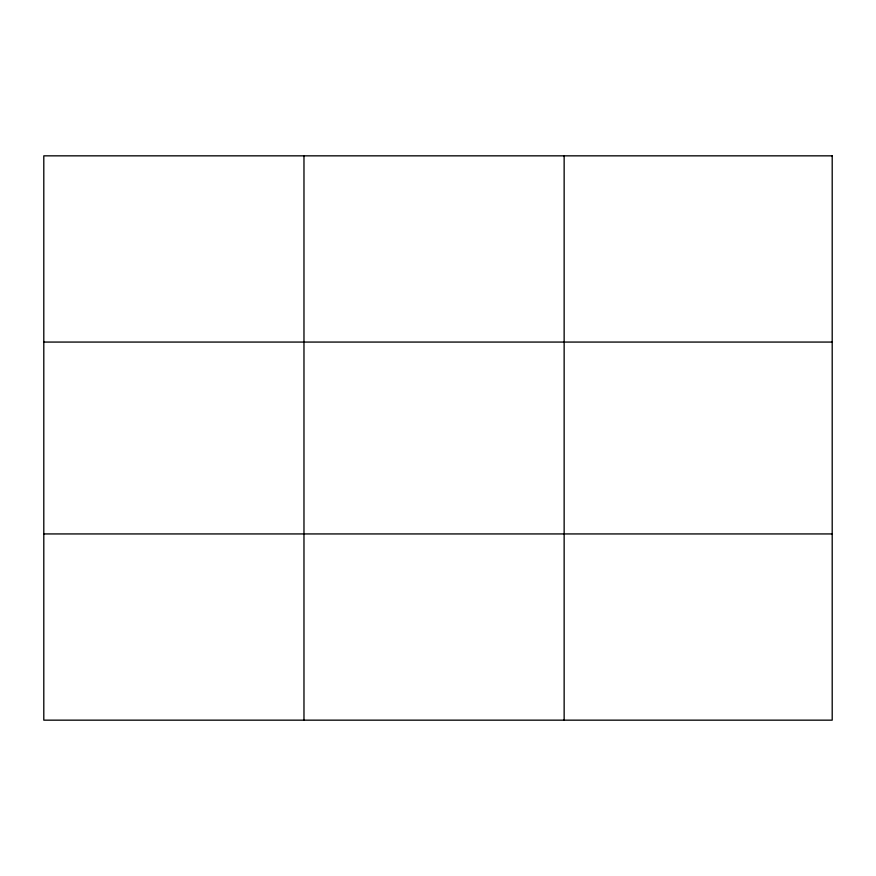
<?xml version="1.0" encoding="UTF-8"?>
<svg xmlns="http://www.w3.org/2000/svg" width="876" height="876" viewBox="0 0 876 876"><rect width="100%" height="100%" fill="white"/><g stroke="black" fill="none" stroke-linecap="round" stroke-linejoin="round"><path stroke-width="1.31" d="M303.972 720.16L303.972 155.84M564.144 720.16L564.144 155.84M43.8 342.067L832.2 342.067M43.8 533.933L832.2 533.933M832.2 155.84L832.2 720.16L43.8 720.16L43.8 155.84L832.2 155.84"/></g></svg>
